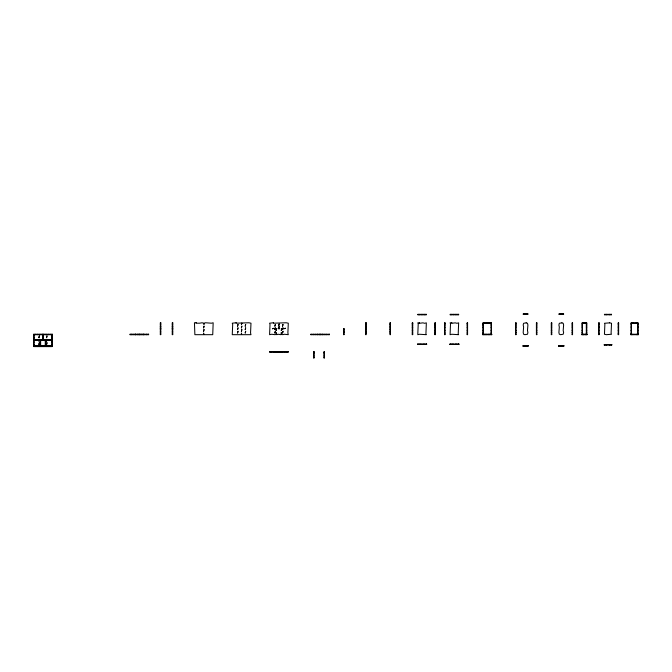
<?xml version="1.0" encoding="UTF-8"?>
<svg xmlns="http://www.w3.org/2000/svg" width="672" height="672" viewBox="0 0 672 672"><rect width="100%" height="100%" fill="white"/><g stroke="black" fill="none" stroke-linecap="round" stroke-linejoin="round"><path stroke-width="1.01" d="M160.339 323.198L160.759 323.198M172.292 323.198L172.721 323.198M365.694 323.198L366.122 323.198M389.995 323.198L390.415 323.198M412.28 323.282L412.709 323.282M434.851 323.282L435.28 323.282M444.578 323.282L444.998 323.282M467.149 323.282L467.569 323.282M482.924 323.282L491.476 323.282M515.609 323.282L516.029 323.282M536.416 323.282L536.844 323.282M551.317 323.282L551.737 323.282M572.124 323.282L572.552 323.282M582.053 323.282L586.774 323.282M598.676 323.282L599.096 323.282M618.198 323.282L618.618 323.282M631.042 323.282L638.106 323.282M412.28 323.702L412.709 323.702M434.851 323.702L435.28 323.702M444.578 323.702L444.998 323.702M467.149 323.702L467.569 323.702M482.924 323.702L483.353 323.702M491.056 323.702L491.476 323.702M598.676 324.131L599.096 324.131M618.198 324.131L618.618 324.131M631.042 324.131L631.47 324.131M637.678 324.131L638.106 324.131M160.339 324.475L160.759 324.475M172.292 324.475L172.721 324.475M365.694 324.475L366.122 324.475M389.995 324.475L390.415 324.475M412.28 324.979L412.709 324.979M434.851 324.979L435.28 324.979M444.578 324.979L444.998 324.979M467.149 324.979L467.569 324.979M482.924 324.979L483.353 324.979M491.056 324.979L491.476 324.979M515.609 324.979L516.029 324.979M536.416 324.979L536.844 324.979M551.317 324.979L551.737 324.979M572.124 324.979L572.552 324.979M582.053 324.979L582.473 324.979M586.345 324.979L586.774 324.979M160.339 326.172L160.759 326.172M172.292 326.172L172.721 326.172M365.694 326.172L366.122 326.172M389.995 326.172L390.415 326.172M160.339 326.6L160.759 326.6M172.292 326.6L172.721 326.6M515.609 327.062L516.029 327.062M536.416 327.062L536.844 327.062M551.317 327.062L551.737 327.062M572.124 327.062L572.552 327.062M582.053 327.062L582.473 327.062M586.345 327.062L586.774 327.062M598.676 327.062L599.096 327.062M618.198 327.062L618.618 327.062M631.042 327.062L631.47 327.062M637.678 327.062L638.106 327.062M412.28 327.281L412.709 327.281M434.851 327.281L435.28 327.281M444.578 327.281L444.998 327.281M467.149 327.281L467.569 327.281M482.924 327.281L483.353 327.281M491.056 327.281L491.476 327.281M160.339 327.877L160.759 327.877M172.292 327.877L172.721 327.877M365.694 327.877L366.122 327.877M389.995 327.877L390.415 327.877M160.339 328.297L160.759 328.297M172.292 328.297L172.721 328.297M160.339 328.726L160.759 328.726M172.292 328.726L172.721 328.726M343.61 329.154L344.03 329.154M160.339 329.574L160.759 329.574M172.292 329.574L172.721 329.574M343.61 329.574L344.03 329.574M365.694 329.574L366.122 329.574M389.995 329.574L390.415 329.574M343.61 330.002L344.03 330.002M515.609 330.473L516.029 330.473M536.416 330.473L536.844 330.473M551.317 330.473L551.737 330.473M572.124 330.473L572.552 330.473M582.053 330.473L582.473 330.473M586.345 330.473L586.774 330.473M598.676 330.473L599.096 330.473M618.198 330.473L618.618 330.473M631.042 330.473L631.47 330.473M637.678 330.473L638.106 330.473M412.28 330.683L412.709 330.683M434.851 330.683L435.28 330.683M444.578 330.683L444.998 330.683M467.149 330.683L467.569 330.683M482.924 330.683L483.353 330.683M491.056 330.683L491.476 330.683M160.339 331.279L160.759 331.279M172.292 331.279L172.721 331.279M365.694 331.279L366.122 331.279M389.995 331.279L390.415 331.279M343.61 331.699L344.03 331.699M343.61 332.556L344.03 332.556M515.609 332.556L516.029 332.556M536.416 332.556L536.844 332.556M551.317 332.556L551.737 332.556M572.124 332.556L572.552 332.556M582.053 332.556L582.473 332.556M586.345 332.556L586.774 332.556M160.339 332.976L160.759 332.976M172.292 332.976L172.721 332.976M365.694 332.976L366.122 332.976M389.995 332.976L390.415 332.976M412.28 332.976L412.709 332.976M434.851 332.976L435.28 332.976M444.578 332.976L444.998 332.976M467.149 332.976L467.569 332.976M482.924 332.976L483.353 332.976M491.056 332.976L491.476 332.976M598.676 333.404L599.096 333.404M618.198 333.404L618.618 333.404M631.042 333.404L631.47 333.404M637.678 333.404L638.106 333.404M160.339 334.253L160.759 334.253M172.292 334.253L172.721 334.253M343.61 334.253L344.03 334.253M412.28 334.253L412.709 334.253M434.851 334.253L435.28 334.253M444.578 334.253L444.998 334.253M467.149 334.253L467.569 334.253M515.609 334.253L516.029 334.253M536.416 334.253L536.844 334.253M551.317 334.253L551.737 334.253M572.124 334.253L572.552 334.253M598.676 334.253L599.096 334.253M618.198 334.253L618.618 334.253M33.6 334.681L52.315 334.681M42.748 335.11L43.168 335.11M42.748 335.53L43.168 335.53M33.6 335.958L34.028 335.958M51.895 335.958L52.315 335.958M42.748 337.235L43.168 337.235M33.6 337.663L34.028 337.663M51.895 337.663L52.315 337.663M33.6 338.083L34.028 338.083M42.748 338.083L43.168 338.083M51.895 338.083L52.315 338.083M33.6 339.36L34.028 339.36M51.895 339.36L52.315 339.36M33.6 339.788L52.315 339.788M33.6 340.208L52.315 340.208M40.194 340.637L40.622 340.637M45.301 340.637L45.721 340.637M33.6 341.065L34.028 341.065M51.895 341.065L52.315 341.065M40.194 341.914L40.622 341.914M45.301 341.914L45.721 341.914M33.6 342.762L34.028 342.762M51.895 342.762L52.315 342.762M40.194 344.039L40.622 344.039M45.301 344.039L45.721 344.039M33.6 344.467L34.028 344.467M51.895 344.467L52.315 344.467M33.6 345.744L52.315 345.744M313.614 352.12L314.042 352.12M324.005 352.12L324.433 352.12M313.614 352.548L314.042 352.548M324.005 352.548L324.433 352.548M313.614 353.825L314.042 353.825M324.005 353.825L324.433 353.825M313.614 355.95L314.042 355.95M324.005 355.95L324.433 355.95M313.614 357.655L314.042 357.655M324.005 357.655L324.433 357.655M638.106 334.681L638.106 322.854L631.042 322.854L631.042 334.681M637.678 322.854L637.678 334.681M636.275 322.854L636.275 323.282M636.275 334.253L636.275 334.681M632.873 322.854L632.873 323.282M632.873 334.253L632.873 334.681M631.47 322.854L631.47 334.681M611.52 344.627L611.52 345.047M611.092 314.345L611.092 314.773M611.092 344.627L611.092 345.047M609.689 314.345L609.689 314.773M609.689 344.627L609.689 345.047M606.287 314.345L606.287 314.773M606.287 344.627L606.287 345.047M604.876 314.345L604.876 314.773M604.876 344.627L604.876 345.047M604.456 344.627L604.456 345.047M586.774 334.681L586.774 322.854L582.053 322.854L582.053 334.681M586.345 322.854L586.345 334.681M585.43 334.253L585.43 334.681M585.068 322.854L585.068 323.282M585.068 334.253L585.068 334.681M583.75 322.854L583.75 323.282M583.75 334.253L583.75 334.681M583.388 334.253L583.388 334.681M582.473 322.854L582.473 334.681M563.615 345.744L563.615 346.172M563.186 313.925L563.186 314.345M563.186 345.744L563.186 346.172M562.279 345.744L562.279 346.172M561.91 313.925L561.91 314.345M561.91 345.744L561.91 346.172M560.591 313.925L560.591 314.345M560.591 345.744L560.591 346.172M560.23 345.744L560.23 346.172M559.322 313.925L559.322 314.345M559.322 345.744L559.322 346.172M558.894 345.744L558.894 346.172M527.906 345.744L527.906 346.172M527.478 313.925L527.478 314.345M527.478 345.744L527.478 346.172M526.571 345.744L526.571 346.172M526.21 313.925L526.21 314.345M526.21 345.744L526.21 346.172M524.891 313.925L524.891 314.345M524.891 345.744L524.891 346.172M524.521 345.744L524.521 346.172M523.614 313.925L523.614 314.345M523.614 345.744L523.614 346.172M523.186 345.744L523.186 346.172M491.476 334.681L491.476 322.854L482.924 322.854L482.924 334.681M491.056 322.854L491.056 334.681M489.779 322.854L489.779 323.282M489.779 334.253L489.779 334.681M488.905 334.253L488.905 334.681M488.057 322.854L488.057 323.282M488.057 334.253L488.057 334.681M486.352 322.854L486.352 323.282M486.352 334.253L486.352 334.681M485.503 334.253L485.503 334.681M484.63 322.854L484.63 323.282M484.63 334.253L484.63 334.681M483.353 322.854L483.353 334.681M458.64 344.072L458.64 344.492M458.212 314.345L458.212 314.773M458.212 344.072L458.212 344.492M456.935 314.345L456.935 314.773M456.935 344.072L456.935 344.492M456.061 344.072L456.061 344.492M455.213 314.345L455.213 314.773M455.213 344.072L455.213 344.492M453.516 314.345L453.516 314.773M453.516 344.072L453.516 344.492M452.659 344.072L452.659 344.492M451.786 314.345L451.786 314.773M451.786 344.072L451.786 344.492M450.509 314.345L450.509 314.773M450.509 344.072L450.509 344.492M450.089 344.072L450.089 344.492M426.342 344.072L426.342 344.492M425.922 314.345L425.922 314.773M425.922 344.072L425.922 344.492M424.645 314.345L424.645 314.773M424.645 344.072L424.645 344.492M423.772 344.072L423.772 344.492M422.923 314.345L422.923 314.773M422.923 344.072L422.923 344.492M421.218 314.345L421.218 314.773M421.218 344.072L421.218 344.492M420.37 344.072L420.37 344.492M419.496 314.345L419.496 314.773M419.496 344.072L419.496 344.492M418.219 314.345L418.219 314.773M418.219 344.072L418.219 344.492M417.791 344.072L417.791 344.492M329.036 334.253L329.036 334.681M326.592 334.253L326.592 334.681M324.887 334.253L324.887 334.681M322.871 334.253L322.871 334.681M322.442 334.253L322.442 334.681M320.956 334.253L320.956 334.681M320.317 334.253L320.317 334.681M319.889 334.253L319.889 334.681M319.25 334.253L319.25 334.681M317.764 334.253L317.764 334.681M317.335 334.253L317.335 334.681M315.319 334.253L315.319 334.681M313.614 334.253L313.614 334.681M311.17 334.253L311.17 334.681M287.876 351.7L287.876 352.12M286.171 351.7L286.171 352.12M284.474 351.7L284.474 352.12M282.769 351.7L282.769 352.12M281.702 351.7L281.702 352.12M281.282 351.7L281.282 352.12M281.064 351.7L281.064 352.12M279.787 351.7L279.787 352.12M278.09 351.7L278.09 352.12M276.814 351.7L276.814 352.12M276.604 351.7L276.604 352.12M276.175 351.7L276.175 352.12M275.108 351.7L275.108 352.12M273.412 351.7L273.412 352.12M271.706 351.7L271.706 352.12M270.01 351.7L270.01 352.12M148.201 334.253L148.201 334.681M146.924 334.253L146.924 334.681M146.496 334.253L146.496 334.681M144.791 334.253L144.791 334.681M143.522 334.253L143.522 334.681M143.304 334.253L143.304 334.681M143.094 334.253L143.094 334.681M142.884 334.253L142.884 334.681M141.389 334.253L141.389 334.681M140.969 334.253L140.969 334.681M140.112 334.253L140.112 334.681M139.474 334.253L139.474 334.681M139.264 334.253L139.264 334.681M139.054 334.253L139.054 334.681M138.415 334.253L138.415 334.681M137.567 334.253L137.567 334.681M137.138 334.253L137.138 334.681M135.652 334.253L135.652 334.681M135.433 334.253L135.433 334.681M135.223 334.253L135.223 334.681M135.013 334.253L135.013 334.681M133.736 334.253L133.736 334.681M132.031 334.253L132.031 334.681M131.611 334.253L131.611 334.681M130.334 334.253L130.334 334.681M52.105 346.164L52.105 346.592L33.81 346.592L33.81 346.164M51.895 334.253L51.895 346.164M50.467 346.164L50.467 346.592M50.19 334.253L50.19 334.681M50.19 345.744L50.19 346.164M49.442 339.788L49.442 340.208M48.493 334.253L48.493 334.681M48.493 345.744L48.426 346.592M47.746 339.788L47.746 340.208M46.788 334.253L46.788 334.681M46.788 345.744L46.788 346.592M46.578 345.744L46.578 346.164M45.721 339.788L45.721 346.164M45.301 339.788L45.301 346.164M45.083 334.253L45.083 334.681M45.083 345.744L45.083 346.164M43.806 334.253L43.806 334.681M43.806 339.788L43.806 340.208M43.806 345.744L43.806 346.164M43.168 334.253L43.168 340.208M42.748 334.253L42.748 340.208M42.109 334.253L42.109 334.681M42.109 339.788L42.109 340.208M42.109 345.744L42.109 346.164M40.832 334.253L40.832 334.681M40.832 345.744L40.832 346.164M40.622 339.788L40.622 346.164M40.194 339.788L40.194 346.164M39.346 345.744L39.346 346.164M39.127 334.253L39.127 334.681M39.127 345.744L39.127 346.592M38.17 339.788L38.17 340.208M37.489 346.164L37.489 346.592M37.43 334.253L37.43 334.681M37.43 345.744L37.43 346.164M36.473 339.788L36.473 340.208M35.725 334.253L35.725 334.681M35.725 345.744L35.725 346.164M35.448 346.164L35.448 346.592M34.028 334.253L34.028 346.164M527.906 313.925L523.186 313.925L523.186 314.345L527.906 314.345L527.906 313.925M563.615 313.925L558.894 313.925L558.894 314.345L563.615 314.345L563.615 313.925M426.342 314.345L417.791 314.345L417.791 314.773L426.342 314.773L426.342 314.345M458.64 314.345L450.089 314.345L450.089 314.773L458.64 314.773L458.64 314.345M611.52 314.345L604.456 314.345L604.456 314.773L611.52 314.773L611.52 314.345M160.759 322.77L160.339 322.77L160.339 334.681L160.759 334.681L160.759 322.77M172.721 322.77L172.292 322.77L172.292 334.681L172.721 334.681L172.721 322.77M196.148 322.77L194.443 322.77L194.872 334.681L203.591 334.681L203.591 332.976L204.019 334.681L212.738 334.681L213.167 322.77L211.462 323.198L205.506 322.77L204.019 323.198L204.019 324.475L203.591 323.198L202.104 322.77L199.55 323.198L196.148 323.198L196.148 322.77M236.09 322.77L232.26 323.198L232.688 324.475L232.26 334.681L241.408 334.681L241.408 332.976L241.836 334.681L250.984 334.681L250.555 332.976L250.984 323.198L248.858 322.77L236.09 323.198L236.09 322.77M273.412 322.77L269.581 323.198L270.01 324.475L269.581 334.681L271.706 334.253L275.108 334.681L276.175 334.253L276.175 332.556L276.814 334.681L278.09 334.253L281.064 334.681L281.282 332.556L281.702 334.253L282.769 334.681L284.474 334.253L288.296 334.681L287.876 332.976L288.296 323.198L286.171 322.77L273.412 323.198L273.412 322.77M366.122 322.77L365.694 322.77L365.694 334.681L366.122 334.681L366.122 322.77M390.415 322.77L389.995 322.77L389.995 334.681L390.415 334.681L390.415 322.77M412.709 322.854L412.28 322.854L412.28 334.681L412.709 334.681L412.709 322.854M419.496 322.854L417.791 322.854L418.219 323.702L417.791 334.681L419.496 334.253L426.342 334.681L425.922 334.253L426.342 322.854L424.645 323.282L422.923 322.854L419.496 323.282L419.496 322.854M435.28 322.854L434.851 322.854L434.851 334.681L435.28 334.681L435.28 322.854M444.998 322.854L444.578 322.854L444.578 334.681L444.998 334.681L444.998 322.854M451.786 322.854L450.089 322.854L450.509 323.702L450.089 334.681L451.786 334.253L458.64 334.681L458.212 334.253L458.64 322.854L456.935 323.282L455.213 322.854L451.786 323.282L451.786 322.854M467.569 322.854L467.149 322.854L467.149 334.681L467.569 334.681L467.569 322.854M516.029 322.854L515.609 322.854L515.609 334.681L516.029 334.681L516.029 322.854M526.21 322.854L523.614 323.282L523.186 324.979L523.614 327.062L523.186 332.556L523.614 334.253L524.891 334.681L527.478 334.253L527.906 332.556L527.478 330.473L527.906 324.979L527.478 323.282L526.21 322.854M536.844 322.854L536.416 322.854L536.416 334.681L536.844 334.681L536.844 322.854M551.737 322.854L551.317 322.854L551.317 334.681L551.737 334.681L551.737 322.854M561.91 322.854L559.322 323.282L558.894 324.979L559.322 327.062L558.894 332.556L559.322 334.253L560.591 334.681L563.186 334.253L563.615 332.556L563.186 330.473L563.615 324.979L563.186 323.282L561.91 322.854M572.552 322.854L572.124 322.854L572.124 334.681L572.552 334.681L572.552 322.854M599.096 322.854L598.676 322.854L598.676 334.681L599.096 334.681L599.096 322.854M609.689 322.854L604.456 323.282L604.876 324.131L604.456 334.253L606.287 334.681L611.52 334.253L611.092 333.404L611.52 323.282L609.689 322.854M618.618 322.854L618.198 322.854L618.198 334.681L618.618 334.681L618.618 322.854M241.836 323.198L241.408 324.475L241.836 323.198M279.149 324.047L278.729 325.744L279.149 324.047M238.006 324.475L237.577 326.172L238.006 324.475M245.666 324.475L245.238 326.172L245.666 324.475M275.327 324.475L274.898 326.172L275.327 324.475M282.979 324.475L282.559 326.172L282.979 324.475M204.019 326.172L203.591 327.877L204.019 326.172M241.836 326.172L241.408 327.877L241.836 326.172M279.149 326.6L278.09 328.726L279.787 328.726L279.149 328.297L279.149 326.6M238.006 327.877L237.577 329.574L238.006 327.877M245.666 327.877L245.238 329.574L245.666 327.877M275.327 327.877L274.898 329.574L275.327 327.877M282.979 327.877L282.559 329.574L282.979 327.877M274.151 328.297L272.454 328.726L274.151 328.297M285.424 328.297L283.727 328.726L285.424 328.297M276.604 328.726L276.175 330.431L276.604 328.726M281.702 328.726L281.282 330.431L281.702 328.726M344.03 328.726L343.61 328.726L343.61 334.681L344.03 334.681L344.03 328.726M204.019 329.574L203.591 331.279L204.019 329.574M241.836 329.574L241.408 331.279L241.836 329.574M238.006 331.279L237.577 332.976L238.006 331.279M245.666 331.279L245.238 332.976L245.666 331.279M275.327 331.279L274.898 332.976L275.327 331.279M282.979 331.279L282.559 332.976L282.979 331.279M52.315 334.253L33.6 334.253L33.6 346.164L52.315 346.164L52.315 334.253M148.621 334.253L129.906 334.253L129.906 334.681L148.621 334.681L148.621 334.253M329.465 334.253L310.741 334.253L310.741 334.681L329.465 334.681L329.465 334.253M491.778 334.253L482.63 334.253L482.63 334.681L491.778 334.681L491.778 334.253M587.068 334.253L581.75 334.253L581.75 334.681L587.068 334.681L587.068 334.253M638.4 334.253L630.739 334.253L630.739 334.681L638.4 334.681L638.4 334.253M39.346 335.958L38.917 337.663L39.346 335.958M46.998 335.958L46.578 337.663L46.998 335.958M39.346 339.36L38.917 341.065L39.346 339.36M46.998 339.36L46.578 341.065L46.998 339.36M39.346 342.762L38.917 344.467L39.346 342.762M46.998 342.762L46.578 344.467L46.998 342.762M426.644 344.072L417.497 344.072L417.497 344.492L426.644 344.492L426.644 344.072M458.934 344.072L449.786 344.072L449.786 344.492L458.934 344.492L458.934 344.072M611.814 344.627L604.153 344.627L604.153 345.047L611.814 345.047L611.814 344.627M528.209 345.744L522.892 345.744L522.892 346.172L528.209 346.172L528.209 345.744M563.909 345.744L558.592 345.744L558.592 346.172L563.909 346.172L563.909 345.744M288.296 351.7L269.581 351.7L269.581 352.12L288.296 352.12L288.296 351.7M314.042 351.7L313.614 351.7L313.614 358.075L314.042 358.075L314.042 351.7M324.433 351.7L324.005 351.7L324.005 358.075L324.433 358.075L324.433 351.7"/></g></svg>
